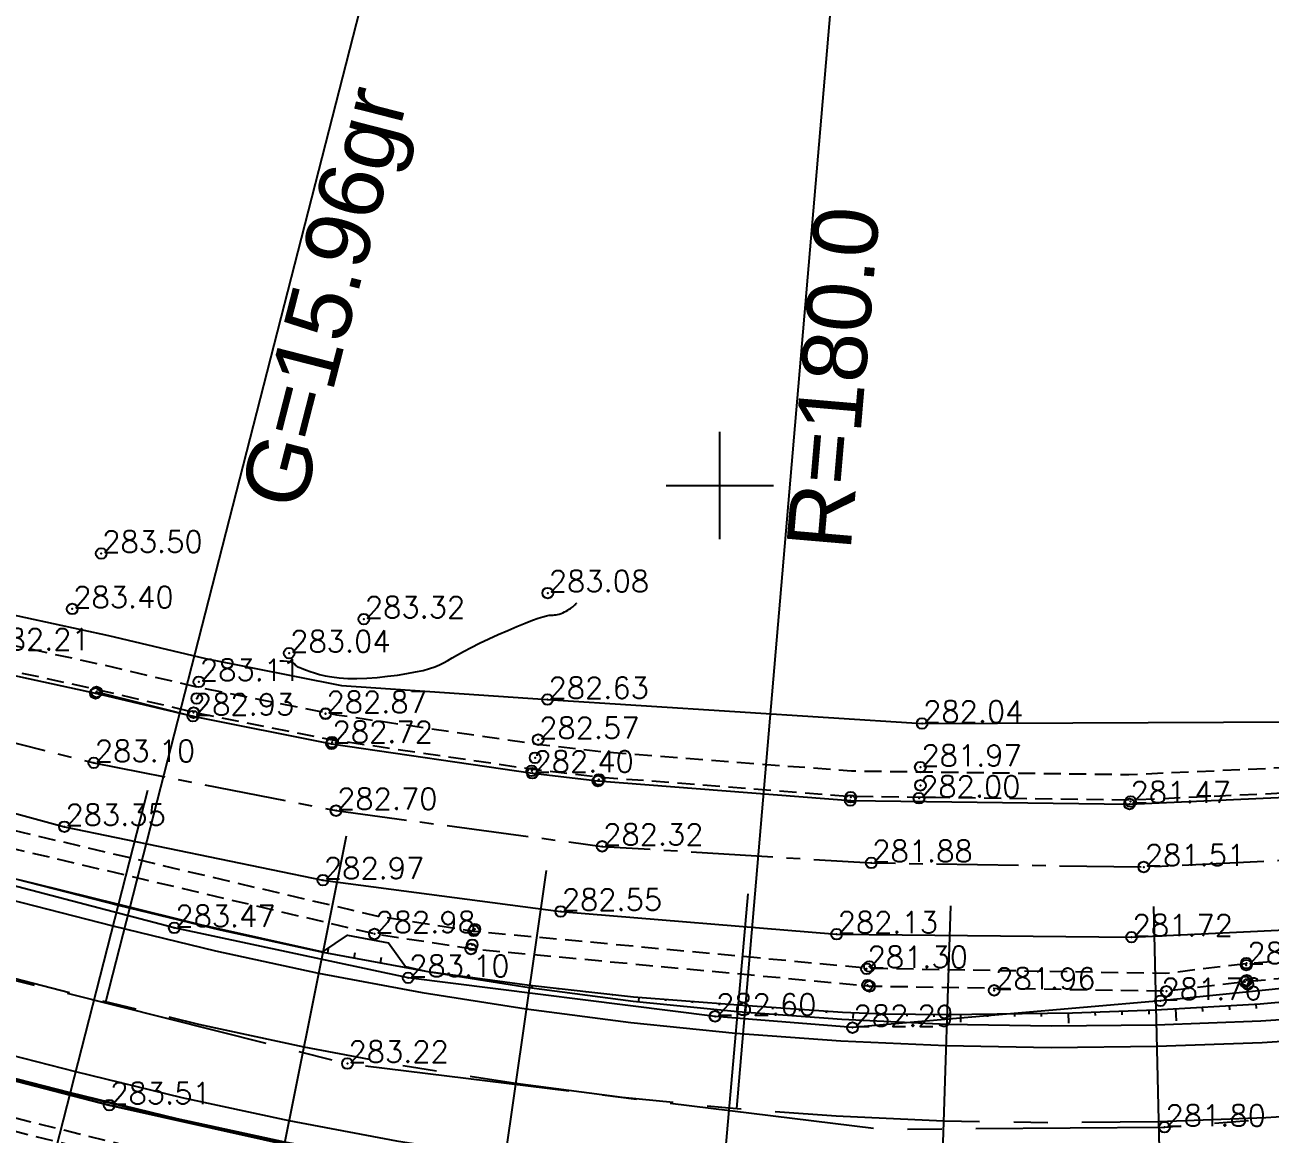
# Model space of a CAD drawing. Header units: millimetres. Extents: x 524954 to 526204, y 9523489 to 9524010.
# Drawn here: x 525067.7 to 525125.6, y 9523769.8 to 9523821.4 of the extents above; entities that cross this region are included whole.
import ezdxf
from ezdxf.enums import TextEntityAlignment as Align

# ---------------------------------------------------------------- set-up
doc = ezdxf.new("R2010")
doc.units = ezdxf.units.MM
doc.header["$PDMODE"] = 32
doc.header["$PDSIZE"] = 0.5
doc.linetypes.add('AXES2', pattern=[28.575, 19.05, -3.175, 3.175, -3.175])
doc.linetypes.add('CACHE2', pattern=[4.7625, 3.175, -1.5875])
for name, color, linetype in [('Axe_Route_Existante', 1, 'AXES2'), ('Bord_Route_Existante', 6, 'Continuous'), ('Caniveau', 5, 'CACHE2'), ('Carroyage(2)', 7, 'Continuous'), ('CN_01_00', 3, 'Continuous'), ('Route - Axe Route de la corniche 1 - Restitution en plan - Axe', 1, 'AXES2'), ('Route - Axe Route de la corniche 1 - Restitution en plan - GEM_Berme', 7, 'Continuous'), ('Route - Axe Route de la corniche 1 - Restitution en plan - GEM_Bretelle', 7, 'Continuous'), ('Route - Axe Route de la corniche 1 - Restitution en plan - Talus déblais', 1, 'Continuous'), ('Route - Axe Route de la corniche 1 - Restitution en plan - Talus remblais', 94, 'Continuous'), ('Route - Axe Route de la corniche 1 - Tabulations', 7, 'Continuous'), ('Route - Axe Route de la corniche 1 - Textes - Arcs', 5, 'Continuous'), ('TopoAlt', 3, 'Continuous'), ('TOPOJIS', 7, 'Continuous')]:
    doc.layers.add(name, color=color, linetype=linetype)
doc.layers.add('Bord_Route_Existante_POLY3D', color=6, linetype='Continuous', plot=False)
doc.layers.add('Trottoir', color=7, linetype='Continuous', true_color=0xff6666)
doc.styles.add('Affichages route', font='arial.ttf', dxfattribs={"height": 0.5})
doc.styles.add('Simplex 1.0', font='Simplex.shx', dxfattribs={"width": 0.99, "height": 1})

# ---------------------------------------------------------------- blocks, each defined once
blk = doc.blocks.new('TCPOINT M')
at = {"color": 0}
blk.add_point((0, 0), dxfattribs=at)
at = {"layer": 'TopoAlt', "style": 'Simplex 1.0', "width": 0.99}
blk.add_attdef('ALT', (0.15, 0.15), '', height=1, dxfattribs=at)
blk = doc.blocks.new('MENSURA_TALSYM_1')
at = {"layer": 'Route - Axe Route de la corniche 1 - Restitution en plan - Talus déblais'}
for p, q in [((525087.557, 9523777.222), (525087.557, 9523777.229)), ((525088.794, 9523777.047), (525088.796, 9523777.061)), ((525090.032, 9523776.872), (525090.035, 9523776.894)), ((525091.263, 9523776.642), (525091.274, 9523776.729)), ((525092.512, 9523776.555), (525092.516, 9523776.589)), ((525093.754, 9523776.41), (525093.758, 9523776.45)), ((525094.996, 9523776.264), (525095.001, 9523776.31)), ((525096.229, 9523776.023), (525096.244, 9523776.179)), ((525097.485, 9523776.025), (525097.49, 9523776.085)), ((525098.731, 9523775.923), (525098.736, 9523775.991)), ((525099.977, 9523775.82), (525099.983, 9523775.897)), ((525101.211, 9523775.553), (525101.23, 9523775.805)), ((525102.47, 9523775.634), (525102.477, 9523775.718)), ((525103.718, 9523775.546), (525103.723, 9523775.632)), ((525104.965, 9523775.458), (525104.97, 9523775.545)), ((525106.203, 9523775.205), (525106.218, 9523775.473)), ((525107.465, 9523775.333), (525107.467, 9523775.424)), ((525108.715, 9523775.306), (525108.717, 9523775.407)), ((525109.966, 9523775.283), (525109.967, 9523775.396)), ((525111.217, 9523775.022), (525111.217, 9523775.398)), ((525112.468, 9523775.279), (525112.467, 9523775.413)), ((525113.718, 9523775.284), (525113.717, 9523775.427)), ((525114.969, 9523775.289), (525114.967, 9523775.442)), ((525116.228, 9523774.981), (525116.217, 9523775.456)), ((525117.47, 9523775.332), (525117.466, 9523775.496)), ((525118.721, 9523775.368), (525118.715, 9523775.54)), ((525119.973, 9523775.403), (525119.964, 9523775.584)), ((525121.24, 9523775.082), (525121.213, 9523775.651)), ((525122.471, 9523775.531), (525122.46, 9523775.726)), ((525123.721, 9523775.599), (525123.708, 9523775.801)), ((525124.971, 9523775.666), (525124.956, 9523775.876))]:
    blk.add_line(p, q, dxfattribs=at)
blk = doc.blocks.new('MENSURA_TALSYM_3')
at = {"layer": 'Route - Axe Route de la corniche 1 - Restitution en plan - Talus déblais'}
for p, q in [((525068.559, 9523772.032), (525068.561, 9523772.042)), ((525069.771, 9523771.726), (525069.777, 9523771.752)), ((525070.985, 9523771.43), (525070.988, 9523771.439)), ((525072.2, 9523771.135), (525072.202, 9523771.143)), ((525073.415, 9523770.839), (525073.416, 9523770.847)), ((525074.629, 9523770.543), (525074.634, 9523770.566)), ((525075.85, 9523770.274), (525075.852, 9523770.283)), ((525077.071, 9523770.008), (525077.073, 9523770.017))]:
    blk.add_line(p, q, dxfattribs=at)
blk = doc.blocks.new('MENSURA_TALSYM_6')
at = {"layer": 'Route - Axe Route de la corniche 1 - Restitution en plan - Talus remblais'}
for p, q in [((525068.379, 9523781.407), (525068.38, 9523781.411)), ((525069.59, 9523781.097), (525069.592, 9523781.103)), ((525070.801, 9523780.787), (525070.803, 9523780.796)), ((525072.012, 9523780.477), (525072.021, 9523780.513)), ((525073.226, 9523780.18), (525073.229, 9523780.19)), ((525074.44, 9523779.884), (525074.442, 9523779.891)), ((525075.655, 9523779.587), (525075.656, 9523779.592)), ((525076.87, 9523779.293), (525076.877, 9523779.324)), ((525078.092, 9523779.03), (525078.093, 9523779.038)), ((525079.314, 9523778.767), (525079.315, 9523778.772)), ((525080.536, 9523778.503), (525080.536, 9523778.506)), ((525081.759, 9523778.247), (525081.797, 9523778.438)), ((525082.988, 9523778.017), (525083.037, 9523778.274)), ((525084.216, 9523777.788), (525084.264, 9523778.044)), ((525085.445, 9523777.559), (525085.447, 9523777.571))]:
    blk.add_line(p, q, dxfattribs=at)

msp = doc.modelspace()

# ---------------------------------------------------------------- linework, layer by layer
at = {"layer": 'Axe_Route_Existante', "ltscale": 0.5, "flags": 128}
msp.add_lwpolyline([(524973.101, 9523802.49), (525007.26, 9523792.779), (525027.54, 9523787.364), (525056.127, 9523779.755), (525082.674, 9523773.102), (525107.546, 9523770.048), (525120.684, 9523770.139), (525151.777, 9523772.648), (525176.899, 9523773.894), (525199.324, 9523771.095), (525218.337, 9523765.264), (525227.192, 9523761.534), (525233.843, 9523758.094), (525246.468, 9523751.167), (525256.506, 9523745.531), (525267.014, 9523739.694), (525277.691, 9523733.704), (525288.849, 9523727.299), (525294.632, 9523724.022), (525301.927, 9523719.966), (525310.691, 9523715.333), (525328.32, 9523705.784), (525328.32, 9523705.784), (525337.316, 9523700.691), (525351.138, 9523692.703), (525363.696, 9523685.45), (525368.801, 9523682.627), (525375.475, 9523679.109), (525390.225, 9523670.468), (525400.9, 9523665.019), (525419.619, 9523658.456), (525435.368, 9523656.046), (525454.334, 9523656.625), (525476.288, 9523660.734), (525488.784, 9523664.768), (525501.859, 9523668.012), (525521.809, 9523675.315), (525541.116, 9523687.802), (525552.62, 9523697.708), (525562.351, 9523710.18), (525568.681, 9523722.572), (525575.059, 9523738.704), (525576.995, 9523751.051), (525577.798, 9523776.069), (525576.166, 9523799.52), (525574.181, 9523815.429), (525572.049, 9523834.204), (525569.92, 9523851.041), (525567.326, 9523868.19), (525565.579, 9523885.379), (525563.689, 9523903.219), (525561.356, 9523920.701), (525558.839, 9523938.161)], dxfattribs=at)
at = {"layer": 'Axe_Route_Existante', "ltscale": 0.2, "flags": 128}
msp.add_lwpolyline([(524977.305, 9523814.695), (525006.059, 9523804.831), (525028.37, 9523798.479), (525038.912, 9523795.522), (525048.316, 9523792.994), (525057.878, 9523790.358), (525070.878, 9523787.094), (525082.145, 9523784.869), (525094.524, 9523783.207), (525107.043, 9523782.438), (525119.719, 9523782.246), (525132.005, 9523782.846), (525146.311, 9523784.281), (525160.389, 9523785.573)], dxfattribs=at)
at = {"layer": 'Bord_Route_Existante', "flags": 128}
for points in [[(524978.471, 9523817.452), (525006.714, 9523807.672), (525049.682, 9523795.913), (525049.682, 9523795.913), (525059.038, 9523793.284), (525065.745, 9523791.464), (525070.953, 9523790.327), (525075.487, 9523789.263), (525081.936, 9523787.979), (525091.28, 9523786.607), (525094.329, 9523786.248), (525106.067, 9523785.345), (525119.054, 9523785.177), (525127.352, 9523785.549)], [(524976.461, 9523811.679), (525005.191, 9523801.758), (525025.279, 9523796.13), (525037.584, 9523792.694), (525047.344, 9523790.104), (525056.807, 9523787.568), (525069.508, 9523784.121), (525081.536, 9523781.639), (525092.597, 9523780.179), (525105.432, 9523779.119), (525119.151, 9523778.983), (525131.181, 9523779.552)], [(525221.578, 9523770.941), (525214.394, 9523773.56), (525201.773, 9523777.091), (525187.993, 9523779.477), (525178.148, 9523780.174), (525172.157, 9523780.555), (525166.33, 9523780.26), (525154.489, 9523779.368), (525145.368, 9523778.551), (525120.497, 9523776.02), (525106.173, 9523774.773), (525099.776, 9523775.298), (525085.501, 9523777.091), (525074.621, 9523779.414), (525059.705, 9523783.331), (525044.394, 9523787.379), (525028.625, 9523791.594), (525012.747, 9523795.824), (524999.188, 9523799.53), (524974.162, 9523806.373)], [(525125.167, 9523764.211), (525102.493, 9523766.683), (525102.493, 9523766.683), (525083.482, 9523768.521), (525071.595, 9523771.17), (525056.669, 9523775.03), (525042.24, 9523779.013), (525025.367, 9523783.534), (525010.659, 9523787.6), (524993.307, 9523792.15), (524972.341, 9523799.079)]]:
    msp.add_lwpolyline(points, dxfattribs=at)
at = {"layer": 'Bord_Route_Existante_POLY3D'}
for points in [[(524978.471, 9523817.452, 286.86), (525006.708, 9523807.726, 285.65), (525006.714, 9523807.672, 285.48), (525049.682, 9523795.913, 283.76), (525050.025, 9523795.866, 283.81), (525059.038, 9523793.284, 283.52), (525065.745, 9523791.464, 283.3), (525070.953, 9523790.327, 283.1), (525071.004, 9523790.39, 283.25), (525075.487, 9523789.263, 282.93), (525081.936, 9523787.979, 282.72), (525091.28, 9523786.607, 282.4), (525094.329, 9523786.248, 282.3), (525106.067, 9523785.345, 281.92), (525119.054, 9523785.177, 281.47), (525127.352, 9523785.549, 281.18)], [(524976.461, 9523811.679, 287.12), (525005.191, 9523801.758, 285.67), (525025.279, 9523796.13, 284.91), (525037.584, 9523792.694, 284.4), (525047.344, 9523790.104, 284.05), (525056.807, 9523787.568, 283.75), (525069.508, 9523784.121, 283.35), (525081.536, 9523781.639, 282.97), (525092.597, 9523780.179, 282.55), (525105.432, 9523779.119, 282.13), (525119.151, 9523778.983, 281.72), (525131.181, 9523779.552, 281.32)], [(525145.368, 9523778.551, 280.86), (525120.497, 9523776.02, 281.76), (525106.173, 9523774.773, 282.29), (525099.776, 9523775.298, 282.6), (525085.501, 9523777.091, 283.1), (525074.621, 9523779.414, 283.47), (525059.705, 9523783.331, 284), (525044.394, 9523787.379, 284.49), (525028.625, 9523791.594, 285.05), (525012.747, 9523795.824, 285.57), (524999.188, 9523799.53, 285.91), (524974.162, 9523806.373, 286.24)], [(524972.341, 9523799.079, 0), (524993.307, 9523792.15, 285.9), (525010.659, 9523787.6, 285.49), (525025.367, 9523783.534, 285.08), (525042.24, 9523779.013, 284.49), (525056.669, 9523775.03, 284), (525071.595, 9523771.17, 283.51), (525083.482, 9523768.521, 283.1), (525102.493, 9523766.683, 0), (525125.167, 9523764.211, 281.6), (525144.506, 9523765.617, 280.96)]]:
    msp.add_polyline3d(points, dxfattribs=at)
at = {"layer": 'Caniveau', "ltscale": 0.25, "flags": 128}
for points in [[(524978.921, 9523818.749), (525007.12, 9523808.984), (525050.049, 9523797.236), (525059.403, 9523794.608), (525066.071, 9523792.798), (525071.256, 9523791.666), (525075.778, 9523790.605), (525082.17, 9523789.332), (525091.46, 9523787.968), (525094.462, 9523787.615), (525106.129, 9523786.717), (525119.032, 9523786.55), (525127.277, 9523786.92), (525130.781, 9523787.148), (525144.254, 9523788.692), (525157.053, 9523789.824), (525159.565, 9523789.96), (525186.295, 9523791.678), (525194.148, 9523792.321), (525204.801, 9523793.175), (525211.059, 9523793.613), (525217.049, 9523794.156), (525223.871, 9523794.405), (525235.946, 9523793.365), (525246.588, 9523790.704), (525250.771, 9523788.828), (525257.796, 9523785.005), (525267.26, 9523779.721), (525275.934, 9523774.674), (525286.15, 9523769.083)], [(524978.535, 9523817.634), (525006.771, 9523807.856), (525049.734, 9523796.099), (525059.089, 9523793.471), (525065.79, 9523791.652), (525070.996, 9523790.516), (525075.528, 9523789.452), (525081.969, 9523788.169), (525091.305, 9523786.798), (525094.348, 9523786.441), (525106.076, 9523785.538), (525119.051, 9523785.37), (525127.341, 9523785.742), (525130.887, 9523785.973), (525144.373, 9523787.518), (525157.137, 9523788.647), (525159.635, 9523788.783), (525186.381, 9523790.501), (525194.243, 9523791.145), (525204.889, 9523791.999), (525211.154, 9523792.437), (525217.124, 9523792.978), (525223.842, 9523793.224), (525235.751, 9523792.198), (525246.2, 9523789.585), (525250.247, 9523787.77), (525257.255, 9523783.957), (525267.01, 9523778.976), (525275.314, 9523773.67), (525285.519, 9523767.841)], [(524975.141, 9523808.618), (525000.68, 9523801.804), (525030.01, 9523793.854), (525045.477, 9523789.732), (525059.166, 9523786.012), (525065.902, 9523784.25), (525084.094, 9523779.959), (525088.525, 9523779.269), (525107.014, 9523777.537), (525120.727, 9523777.307), (525124.339, 9523777.743), (525144.189, 9523779.476), (525152.038, 9523780.016), (525158.051, 9523780.697), (525172.163, 9523781.399), (525172.115, 9523781.335), (525186.089, 9523780.714), (525201.95, 9523777.916), (525212.887, 9523775.146), (525221.806, 9523771.933), (525221.948, 9523771.873)], [(525221.578, 9523770.941), (525212.633, 9523774.341), (525201.773, 9523777.091), (525185.999, 9523779.874), (525185.993, 9523779.938), (525172.157, 9523780.555), (525158.119, 9523779.856), (525152.114, 9523779.177), (525144.255, 9523778.635), (525124.426, 9523776.904), (525120.771, 9523776.463), (525106.967, 9523776.694), (525088.421, 9523778.432), (525083.932, 9523779.131), (525065.698, 9523783.432), (525058.949, 9523785.198), (525045.258, 9523788.918), (525029.791, 9523793.04), (525029.791, 9523793.04), (525029.791, 9523793.04), (525029.791, 9523793.04), (525000.461, 9523800.99), (524974.924, 9523807.804)], [(525212.523, 9523742.362), (525215.682, 9523749.328), (525216.089, 9523753.459), (525215.342, 9523755.852), (525214.458, 9523757.799), (525213.085, 9523759.336), (525209.663, 9523761.362), (525205.234, 9523762.825), (525198.525, 9523764.528), (525180.8, 9523767.044), (525180.8, 9523767.044), (525161.56, 9523766.927), (525152.174, 9523766.206), (525142.387, 9523765.292), (525123.561, 9523764.031), (525123.01, 9523764), (525096.766, 9523764.91), (525078.02, 9523767.878), (525060.334, 9523772.269), (525053.844, 9523774.11), (525040.68, 9523777.734), (525026.599, 9523781.449), (525022.238, 9523782.572), (525005.16, 9523787.075), (524971.887, 9523797.649)], [(525211.995, 9523742.614), (525215.039, 9523749.294), (525215.396, 9523753.333), (525214.887, 9523755.405), (525213.976, 9523757.187), (525212.811, 9523758.664), (525209.418, 9523760.747), (525205.065, 9523762.245), (525198.408, 9523763.935), (525180.739, 9523766.443), (525180.739, 9523766.443), (525161.591, 9523766.325), (525152.225, 9523765.605), (525142.435, 9523764.691), (525123.599, 9523763.429), (525123.017, 9523763.396), (525096.708, 9523764.308), (525077.9, 9523767.286), (525060.179, 9523771.686), (525053.682, 9523773.529), (525040.523, 9523777.152), (525026.447, 9523780.866), (525022.086, 9523781.988), (525004.992, 9523786.496), (524971.704, 9523797.075)]]:
    msp.add_lwpolyline(points, dxfattribs=at)
at = {"layer": 'Carroyage(2)'}
for p, q in [((525100, 9523797.5), (525100, 9523802.5)), ((525097.5, 9523800), (525102.5, 9523800))]:
    msp.add_line(p, q, dxfattribs=at)
at = {"layer": 'CN_01_00', "elevation": 283, "flags": 128}
msp.add_lwpolyline([(525079.526, 9523791.836), (525079.705, 9523791.842), (525079.874, 9523791.829), (525080.005, 9523791.801), (525080.104, 9523791.763), (525080.176, 9523791.721), (525080.229, 9523791.679), (525080.266, 9523791.642), (525080.293, 9523791.614), (525080.317, 9523791.594), (525080.341, 9523791.578), (525080.371, 9523791.563), (525080.412, 9523791.547), (525080.468, 9523791.525), (525080.545, 9523791.496), (525080.647, 9523791.456), (525080.778, 9523791.403), (525080.942, 9523791.341), (525081.14, 9523791.274), (525081.372, 9523791.207), (525081.642, 9523791.143), (525081.949, 9523791.089), (525082.297, 9523791.047), (525082.687, 9523791.023), (525083.117, 9523791.02), (525083.577, 9523791.037), (525084.053, 9523791.07), (525084.532, 9523791.118), (525085, 9523791.177), (525085.443, 9523791.244), (525085.848, 9523791.319), (525086.202, 9523791.396), (525086.496, 9523791.476), (525086.74, 9523791.559), (525086.952, 9523791.648), (525087.147, 9523791.746), (525087.341, 9523791.855), (525087.551, 9523791.979), (525087.792, 9523792.119), (525088.081, 9523792.279), (525088.429, 9523792.459), (525088.824, 9523792.653), (525089.25, 9523792.856), (525089.692, 9523793.058), (525090.131, 9523793.254), (525090.553, 9523793.435), (525090.941, 9523793.595), (525091.278, 9523793.726), (525091.552, 9523793.824), (525091.769, 9523793.891), (525091.938, 9523793.933), (525092.067, 9523793.956), (525092.167, 9523793.967), (525092.246, 9523793.97), (525092.315, 9523793.971), (525092.381, 9523793.976), (525092.453, 9523793.989), (525092.53, 9523794.011), (525092.611, 9523794.04), (525092.694, 9523794.074), (525092.776, 9523794.112), (525092.855, 9523794.152), (525092.93, 9523794.194), (525092.998, 9523794.236), (525093.058, 9523794.275), (525093.111, 9523794.313), (525093.156, 9523794.349), (525093.195, 9523794.381), (525093.227, 9523794.411), (525093.253, 9523794.438), (525093.275, 9523794.461), (525093.293, 9523794.48), (525093.306, 9523794.495), (525093.316, 9523794.506), (525093.323, 9523794.514), (525093.328, 9523794.519), (525093.331, 9523794.522), (525093.333, 9523794.524), (525093.333, 9523794.525), (525093.333, 9523794.525)], dxfattribs=at)
at = {"layer": 'Route - Axe Route de la corniche 1 - Restitution en plan - Axe', "ltscale": 0.5, "flags": 128}
msp.add_lwpolyline([(525046.677, 9523782.319), (525051.521, 9523781.079), (525061.208, 9523778.598), (525070.896, 9523776.118), (525075.753, 9523774.931), (525080.64, 9523773.878), (525085.555, 9523772.962), (525090.494, 9523772.182), (525095.453, 9523771.54), (525100.427, 9523771.036), (525105.413, 9523770.67), (525110.408, 9523770.443), (525115.407, 9523770.354), (525120.407, 9523770.405), (525125.403, 9523770.594), (525130.392, 9523770.922), (525140.361, 9523771.706), (525143.359, 9523771.825), (525146.358, 9523771.83), (525149.356, 9523771.724), (525150.354, 9523771.663), (525153.343, 9523771.407), (525156.32, 9523771.039), (525159.863, 9523770.452), (525160.264, 9523770.375), (525163.198, 9523769.748), (525170.007, 9523768.122), (525175.376, 9523766.838)], dxfattribs=at)
at = {"layer": 'Route - Axe Route de la corniche 1 - Restitution en plan - GEM_Berme', "flags": 128}
for points in [[(525047.793, 9523786.679), (525052.637, 9523785.438), (525062.325, 9523782.958), (525072.012, 9523780.477), (525076.761, 9523779.316), (525081.527, 9523778.29), (525086.319, 9523777.396), (525091.134, 9523776.636), (525095.968, 9523776.01), (525100.818, 9523775.519), (525105.68, 9523775.162), (525110.55, 9523774.94), (525115.424, 9523774.854), (525120.299, 9523774.903), (525125.17, 9523775.088), (525130.034, 9523775.408)], [(525045.561, 9523777.96), (525050.405, 9523776.72), (525060.092, 9523774.239), (525069.779, 9523771.758), (525074.744, 9523770.545), (525079.754, 9523769.466), (525084.792, 9523768.527), (525089.854, 9523767.728), (525094.937, 9523767.069), (525100.035, 9523766.553), (525105.146, 9523766.178), (525110.266, 9523765.945), (525115.39, 9523765.854), (525120.515, 9523765.906), (525125.636, 9523766.1)]]:
    msp.add_lwpolyline(points, dxfattribs=at)
at = {"layer": 'Route - Axe Route de la corniche 1 - Restitution en plan - GEM_Bretelle', "flags": 128}
for points in [[(525047.545, 9523785.71), (525052.389, 9523784.47), (525062.076, 9523781.989), (525071.764, 9523779.508), (525076.537, 9523778.342), (525081.33, 9523777.31), (525086.149, 9523776.411), (525090.992, 9523775.646), (525095.854, 9523775.017), (525100.731, 9523774.522), (525105.621, 9523774.164), (525110.518, 9523773.941), (525115.42, 9523773.854), (525120.323, 9523773.904), (525125.222, 9523774.089), (525130.114, 9523774.411)], [(525045.809, 9523778.929), (525050.653, 9523777.688), (525060.34, 9523775.208), (525070.027, 9523772.727), (525074.968, 9523771.52), (525079.951, 9523770.447), (525084.962, 9523769.512), (525089.996, 9523768.718), (525095.051, 9523768.063), (525100.122, 9523767.549), (525105.206, 9523767.176), (525110.298, 9523766.944), (525115.394, 9523766.854), (525120.491, 9523766.906), (525125.584, 9523767.099), (525130.67, 9523767.433)]]:
    msp.add_lwpolyline(points, dxfattribs=at)
at = {"layer": 'Route - Axe Route de la corniche 1 - Restitution en plan - Talus déblais', "flags": 128}
for points in [[(525045.538, 9523777.87), (525050.383, 9523776.635), (525060.075, 9523774.175), (525069.771, 9523771.726), (525074.738, 9523770.517), (525079.746, 9523769.424), (525083.77, 9523768.635), (525088.83, 9523767.81), (525089.844, 9523767.659), (525095.943, 9523766.847), (525100.021, 9523766.393), (525105.13, 9523765.896), (525110.253, 9523765.539), (525115.388, 9523765.309), (525120.531, 9523765.234), (525124.647, 9523765.286), (525130.821, 9523765.542)], [(525086.319, 9523777.396), (525091.149, 9523776.743), (525095.99, 9523776.199), (525100.846, 9523775.832), (525105.7, 9523775.494), (525107.645, 9523775.416), (525110.564, 9523775.39), (525116.398, 9523775.458), (525120.282, 9523775.595), (525125.129, 9523775.886), (525129.962, 9523776.317)]]:
    msp.add_lwpolyline(points, dxfattribs=at)
at = {"layer": 'Route - Axe Route de la corniche 1 - Restitution en plan - Talus remblais', "flags": 128}
msp.add_lwpolyline([(525067.168, 9523781.717), (525068.139, 9523781.479), (525072.024, 9523780.522), (525075.819, 9523779.569), (525081.527, 9523778.294), (525082.674, 9523779.082), (525084.579, 9523778.721), (525085.369, 9523777.623), (525086.319, 9523777.396)], dxfattribs=at)
at = {"layer": 'Route - Axe Route de la corniche 1 - Tabulations'}
for p, q in [((525073.376, 9523785.805), (525068.415, 9523766.43)), ((525082.61, 9523783.682), (525078.671, 9523764.074)), ((525091.916, 9523782.08), (525089.072, 9523762.284)), ((525101.297, 9523780.998), (525099.557, 9523761.074)), ((525110.724, 9523780.438), (525110.092, 9523760.448)), ((525120.167, 9523780.402), (525120.647, 9523760.408))]:
    msp.add_line(p, q, dxfattribs=at)
at = {"layer": 'Route - Axe Route de la corniche 1 - Textes - Arcs'}
for p, q in [((525071.438, 9523775.979), (525088.802, 9523843.791)), ((525100.792, 9523771.004), (525106.741, 9523840.751))]:
    msp.add_line(p, q, dxfattribs=at)
at = {"layer": 'Trottoir', "ltscale": 0.25, "flags": 128}
msp.add_lwpolyline([(524979.372, 9523820.053), (525007.528, 9523810.303), (525050.418, 9523798.565), (525059.771, 9523795.938), (525066.399, 9523794.139), (525071.561, 9523793.012), (525076.07, 9523791.954), (525082.405, 9523790.692), (525091.982, 9523790.036), (525091.982, 9523790.036), (525109.407, 9523788.924), (525126.934, 9523789.003)], dxfattribs=at)

# ---------------------------------------------------------------- block references
at = {"layer": 'Route - Axe Route de la corniche 1 - Restitution en plan - Talus déblais'}
for name in ['MENSURA_TALSYM_1', 'MENSURA_TALSYM_3']:
    msp.add_blockref(name, (0, 0), dxfattribs=at)
at = {"layer": 'Route - Axe Route de la corniche 1 - Restitution en plan - Talus remblais'}
msp.add_blockref('MENSURA_TALSYM_6', (0, 0), dxfattribs=at)
at = {"layer": 'TOPOJIS'}
ref = msp.add_blockref('TCPOINT M', (525071.224, 9523796.832, 283.5), dxfattribs=at)
ref.add_attrib('ALT', '283.50', (525071.274, 9523796.882, 283.5), dxfattribs={"layer": 'TopoAlt', "height": 1, "style": 'Simplex 1.0', "width": 0.99})
ref = msp.add_blockref('TCPOINT M', (525091.994, 9523794.992, 283.08), dxfattribs=at)
ref.add_attrib('ALT', '283.08', (525092.044, 9523795.042, 283.08), dxfattribs={"layer": 'TopoAlt', "height": 1, "style": 'Simplex 1.0', "width": 0.99})
ref = msp.add_blockref('TCPOINT M', (525069.875, 9523794.252, 283.4), dxfattribs=at)
ref.add_attrib('ALT', '283.40', (525069.925, 9523794.302, 283.4), dxfattribs={"layer": 'TopoAlt', "height": 1, "style": 'Simplex 1.0', "width": 0.99})
ref = msp.add_blockref('TCPOINT M', (525083.437, 9523793.78, 283.32), dxfattribs=at)
ref.add_attrib('ALT', '283.32', (525083.487, 9523793.83, 283.32), dxfattribs={"layer": 'TopoAlt', "height": 1, "style": 'Simplex 1.0', "width": 0.99})
ref = msp.add_blockref('TCPOINT M', (525065.972, 9523792.288, 282.21), dxfattribs=at)
ref.add_attrib('ALT', '282.21', (525066.022, 9523792.338, 282.21), dxfattribs={"layer": 'TopoAlt', "height": 1, "style": 'Simplex 1.0', "width": 0.99})
ref = msp.add_blockref('TCPOINT M', (525079.966, 9523792.196, 283.04), dxfattribs=at)
ref.add_attrib('ALT', '283.04', (525080.016, 9523792.246, 283.04), dxfattribs={"layer": 'TopoAlt', "height": 1, "style": 'Simplex 1.0', "width": 0.99})
ref = msp.add_blockref('TCPOINT M', (525075.765, 9523790.864, 283.11), dxfattribs=at)
ref.add_attrib('ALT', '283.11', (525075.815, 9523790.914, 283.11), dxfattribs={"layer": 'TopoAlt', "height": 1, "style": 'Simplex 1.0', "width": 0.99})
ref = msp.add_blockref('TCPOINT M', (525091.982, 9523790.036, 282.63), dxfattribs=at)
ref.add_attrib('ALT', '282.63', (525092.032, 9523790.086, 282.63), dxfattribs={"layer": 'TopoAlt', "height": 1, "style": 'Simplex 1.0', "width": 0.99})
for p in [(525070.953, 9523790.327, 283.1), (525071.004, 9523790.39, 283.25), (525075.665, 9523790.088, 281.89), (525075.519, 9523789.428, 283.06), (525081.658, 9523789.384, 282.85), (525081.96, 9523788.058, 282.87), (525091.405, 9523787.327, 281.31), (525091.25, 9523786.717, 282.53), (525094.329, 9523786.248, 282.3), (525094.378, 9523786.32, 282.46), (525109.329, 9523786.046, 280.79), (525106.067, 9523785.345, 281.92), (525106.087, 9523785.494, 282.05), (525119.109, 9523785.291, 281.65), (525088.554, 9523779.272, 281.88), (525088.604, 9523779.357, 282.58), (525088.483, 9523778.628, 281.88), (525088.421, 9523778.432, 282.8), (525106.96, 9523777.617, 281.95), (525124.495, 9523777.772, 281.35), (525124.426, 9523776.904, 281.58), (525124.511, 9523776.974, 280.61), (525106.868, 9523776.751, 281.26), (525106.967, 9523776.694, 282.14), (525120.771, 9523776.463, 281.73), (525124.562, 9523776.79, 281.54)]:
    msp.add_blockref('TCPOINT M', p, dxfattribs=at)
ref = msp.add_blockref('TCPOINT M', (525081.654, 9523789.37, 282.87), dxfattribs=at)
ref.add_attrib('ALT', '282.87', (525081.704, 9523789.42, 282.87), dxfattribs={"layer": 'TopoAlt', "height": 1, "style": 'Simplex 1.0', "width": 0.99})
ref = msp.add_blockref('TCPOINT M', (525075.487, 9523789.263, 282.93), dxfattribs=at)
ref.add_attrib('ALT', '282.93', (525075.537, 9523789.313, 282.93), dxfattribs={"layer": 'TopoAlt', "height": 1, "style": 'Simplex 1.0', "width": 0.99})
ref = msp.add_blockref('TCPOINT M', (525109.407, 9523788.924, 282.04), dxfattribs=at)
ref.add_attrib('ALT', '282.04', (525109.457, 9523788.974, 282.04), dxfattribs={"layer": 'TopoAlt', "height": 1, "style": 'Simplex 1.0', "width": 0.99})
ref = msp.add_blockref('TCPOINT M', (525081.936, 9523787.979, 282.72), dxfattribs=at)
ref.add_attrib('ALT', '282.72', (525081.986, 9523788.029, 282.72), dxfattribs={"layer": 'TopoAlt', "height": 1, "style": 'Simplex 1.0', "width": 0.99})
ref = msp.add_blockref('TCPOINT M', (525091.546, 9523788.17, 282.57), dxfattribs=at)
ref.add_attrib('ALT', '282.57', (525091.596, 9523788.22, 282.57), dxfattribs={"layer": 'TopoAlt', "height": 1, "style": 'Simplex 1.0', "width": 0.99})
ref = msp.add_blockref('TCPOINT M', (525070.878, 9523787.094, 283.1), dxfattribs=at)
ref.add_attrib('ALT', '283.10', (525070.928, 9523787.144, 283.1), dxfattribs={"layer": 'TopoAlt', "height": 1, "style": 'Simplex 1.0', "width": 0.99})
ref = msp.add_blockref('TCPOINT M', (525091.28, 9523786.607, 282.4), dxfattribs=at)
ref.add_attrib('ALT', '282.40', (525091.33, 9523786.657, 282.4), dxfattribs={"layer": 'TopoAlt', "height": 1, "style": 'Simplex 1.0', "width": 0.99})
ref = msp.add_blockref('TCPOINT M', (525109.327, 9523786.888, 281.97), dxfattribs=at)
ref.add_attrib('ALT', '281.97', (525109.377, 9523786.938, 281.97), dxfattribs={"layer": 'TopoAlt', "height": 1, "style": 'Simplex 1.0', "width": 0.99})
ref = msp.add_blockref('TCPOINT M', (525109.266, 9523785.444, 282), dxfattribs=at)
ref.add_attrib('ALT', '282.00', (525109.316, 9523785.494, 282), dxfattribs={"layer": 'TopoAlt', "height": 1, "style": 'Simplex 1.0', "width": 0.99})
ref = msp.add_blockref('TCPOINT M', (525082.145, 9523784.869, 282.7), dxfattribs=at)
ref.add_attrib('ALT', '282.70', (525082.195, 9523784.919, 282.7), dxfattribs={"layer": 'TopoAlt', "height": 1, "style": 'Simplex 1.0', "width": 0.99})
ref = msp.add_blockref('TCPOINT M', (525119.054, 9523785.177, 281.47), dxfattribs=at)
ref.add_attrib('ALT', '281.47', (525119.104, 9523785.227, 281.47), dxfattribs={"layer": 'TopoAlt', "height": 1, "style": 'Simplex 1.0', "width": 0.99})
ref = msp.add_blockref('TCPOINT M', (525069.508, 9523784.121, 283.35), dxfattribs=at)
ref.add_attrib('ALT', '283.35', (525069.558, 9523784.171, 283.35), dxfattribs={"layer": 'TopoAlt', "height": 1, "style": 'Simplex 1.0', "width": 0.99})
ref = msp.add_blockref('TCPOINT M', (525094.524, 9523783.207, 282.32), dxfattribs=at)
ref.add_attrib('ALT', '282.32', (525094.574, 9523783.257, 282.32), dxfattribs={"layer": 'TopoAlt', "height": 1, "style": 'Simplex 1.0', "width": 0.99})
ref = msp.add_blockref('TCPOINT M', (525107.043, 9523782.438, 281.88), dxfattribs=at)
ref.add_attrib('ALT', '281.88', (525107.093, 9523782.488, 281.88), dxfattribs={"layer": 'TopoAlt', "height": 1, "style": 'Simplex 1.0', "width": 0.99})
ref = msp.add_blockref('TCPOINT M', (525119.719, 9523782.246, 281.51), dxfattribs=at)
ref.add_attrib('ALT', '281.51', (525119.769, 9523782.296, 281.51), dxfattribs={"layer": 'TopoAlt', "height": 1, "style": 'Simplex 1.0', "width": 0.99})
ref = msp.add_blockref('TCPOINT M', (525081.536, 9523781.639, 282.97), dxfattribs=at)
ref.add_attrib('ALT', '282.97', (525081.586, 9523781.689, 282.97), dxfattribs={"layer": 'TopoAlt', "height": 1, "style": 'Simplex 1.0', "width": 0.99})
ref = msp.add_blockref('TCPOINT M', (525092.597, 9523780.179, 282.55), dxfattribs=at)
ref.add_attrib('ALT', '282.55', (525092.647, 9523780.229, 282.55), dxfattribs={"layer": 'TopoAlt', "height": 1, "style": 'Simplex 1.0', "width": 0.99})
ref = msp.add_blockref('TCPOINT M', (525074.621, 9523779.414, 283.47), dxfattribs=at)
ref.add_attrib('ALT', '283.47', (525074.671, 9523779.464, 283.47), dxfattribs={"layer": 'TopoAlt', "height": 1, "style": 'Simplex 1.0', "width": 0.99})
ref = msp.add_blockref('TCPOINT M', (525083.932, 9523779.131, 282.98), dxfattribs=at)
ref.add_attrib('ALT', '282.98', (525083.982, 9523779.181, 282.98), dxfattribs={"layer": 'TopoAlt', "height": 1, "style": 'Simplex 1.0', "width": 0.99})
ref = msp.add_blockref('TCPOINT M', (525105.432, 9523779.119, 282.13), dxfattribs=at)
ref.add_attrib('ALT', '282.13', (525105.482, 9523779.169, 282.13), dxfattribs={"layer": 'TopoAlt', "height": 1, "style": 'Simplex 1.0', "width": 0.99})
ref = msp.add_blockref('TCPOINT M', (525119.151, 9523778.983, 281.72), dxfattribs=at)
ref.add_attrib('ALT', '281.72', (525119.201, 9523779.033, 281.72), dxfattribs={"layer": 'TopoAlt', "height": 1, "style": 'Simplex 1.0', "width": 0.99})
ref = msp.add_blockref('TCPOINT M', (525106.826, 9523777.508, 281.3), dxfattribs=at)
ref.add_attrib('ALT', '281.30', (525106.876, 9523777.558, 281.3), dxfattribs={"layer": 'TopoAlt', "height": 1, "style": 'Simplex 1.0', "width": 0.99})
ref = msp.add_blockref('TCPOINT M', (525124.49, 9523777.685, 280.61), dxfattribs=at)
ref.add_attrib('ALT', '280.61', (525124.54, 9523777.735, 280.61), dxfattribs={"layer": 'TopoAlt', "height": 1, "style": 'Simplex 1.0', "width": 0.99})
ref = msp.add_blockref('TCPOINT M', (525085.501, 9523777.091, 283.1), dxfattribs=at)
ref.add_attrib('ALT', '283.10', (525085.551, 9523777.141, 283.1), dxfattribs={"layer": 'TopoAlt', "height": 1, "style": 'Simplex 1.0', "width": 0.99})
ref = msp.add_blockref('TCPOINT M', (525112.762, 9523776.507, 281.96), dxfattribs=at)
ref.add_attrib('ALT', '281.96', (525112.812, 9523776.557, 281.96), dxfattribs={"layer": 'TopoAlt', "height": 1, "style": 'Simplex 1.0', "width": 0.99})
ref = msp.add_blockref('TCPOINT M', (525120.497, 9523776.02, 281.76), dxfattribs=at)
ref.add_attrib('ALT', '281.76', (525120.547, 9523776.07, 281.76), dxfattribs={"layer": 'TopoAlt', "height": 1, "style": 'Simplex 1.0', "width": 0.99})
ref = msp.add_blockref('TCPOINT M', (525099.776, 9523775.298, 282.6), dxfattribs=at)
ref.add_attrib('ALT', '282.60', (525099.826, 9523775.348, 282.6), dxfattribs={"layer": 'TopoAlt', "height": 1, "style": 'Simplex 1.0', "width": 0.99})
ref = msp.add_blockref('TCPOINT M', (525106.173, 9523774.773, 282.29), dxfattribs=at)
ref.add_attrib('ALT', '282.29', (525106.223, 9523774.823, 282.29), dxfattribs={"layer": 'TopoAlt', "height": 1, "style": 'Simplex 1.0', "width": 0.99})
ref = msp.add_blockref('TCPOINT M', (525082.674, 9523773.102, 283.22), dxfattribs=at)
ref.add_attrib('ALT', '283.22', (525082.724, 9523773.152, 283.22), dxfattribs={"layer": 'TopoAlt', "height": 1, "style": 'Simplex 1.0', "width": 0.99})
ref = msp.add_blockref('TCPOINT M', (525071.595, 9523771.17, 283.51), dxfattribs=at)
ref.add_attrib('ALT', '283.51', (525071.645, 9523771.22, 283.51), dxfattribs={"layer": 'TopoAlt', "height": 1, "style": 'Simplex 1.0', "width": 0.99})
ref = msp.add_blockref('TCPOINT M', (525120.684, 9523770.139, 281.8), dxfattribs=at)
ref.add_attrib('ALT', '281.80', (525120.734, 9523770.189, 281.8), dxfattribs={"layer": 'TopoAlt', "height": 1, "style": 'Simplex 1.0', "width": 0.99})

# ---------------------------------------------------------------- texts
at = {"layer": 'Route - Axe Route de la corniche 1 - Textes - Arcs', "style": 'Affichages route'}
for s, rotation, p in [('G=15.96gr', 75.63711, (525080.12, 9523809.135)), ('R=180.0', 85.12508, (525103.767, 9523805.127))]:
    msp.add_text(s, height=3, rotation=rotation, dxfattribs=at).set_placement(p, align=Align.TOP_CENTER)

doc.saveas('drawing.dxf')
